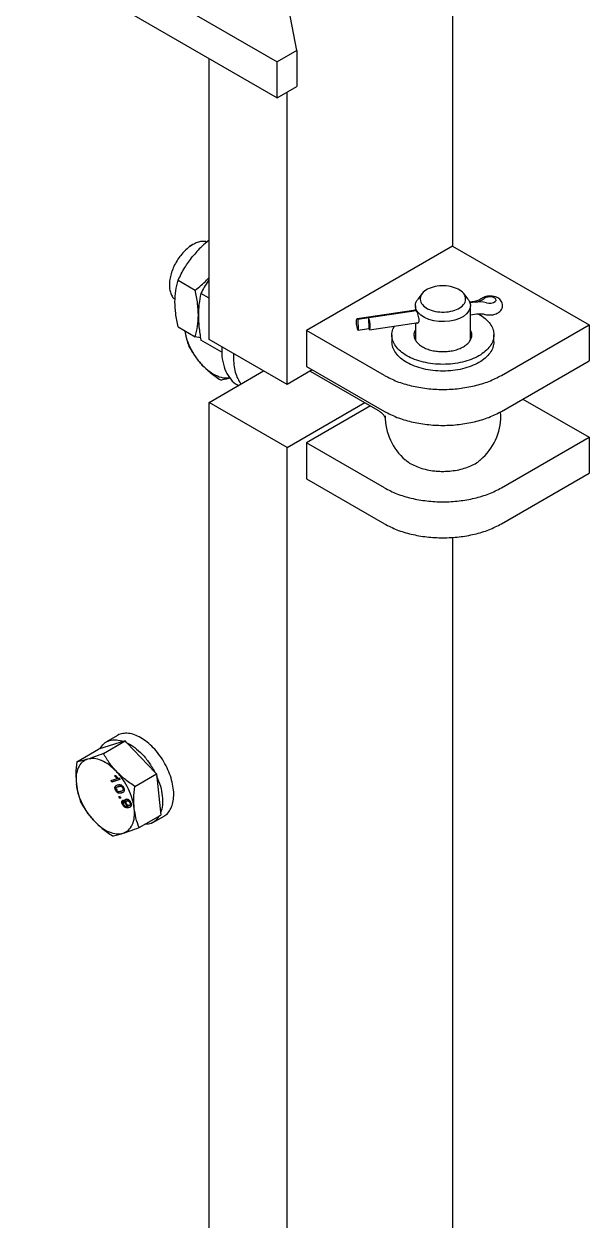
# Model space of a CAD drawing. Header units: millimetres. Extents: x 861 to 27901, y 673 to 17923.
# Drawn here: x 23094.8 to 23257.4, y 7504.6 to 7849 of the extents above; entities that cross this region are included whole.
import ezdxf

# ---------------------------------------------------------------- set-up
doc = ezdxf.new("R2010")
doc.units = ezdxf.units.MM
doc.header["$LTSCALE"] = 33.3

msp = doc.modelspace()

# ---------------------------------------------------------------- linework, layer by layer
at = {"color": 7, "linetype": 'Continuous', "lineweight": 25}
for p, q in [((23218.15, 8050.78), (23218.15, 7784.99)), ((23094.81, 7880.16), (23167.69, 7838.08)), ((23094.81, 7869.8), (23167.69, 7827.73)), ((23173.3, 7841.32), (23170.5, 7855.88)), ((23148.07, 7758.12), (23148.07, 7839.05)), ((23173.3, 7841.32), (23167.69, 7838.08)), ((23173.3, 7841.32), (23173.3, 7830.96)), ((23167.69, 7827.73), (23167.69, 7838.08)), ((23167.69, 7827.73), (23173.3, 7830.96)), ((23170.5, 7745.18), (23170.5, 7829.34)), ((23143.37, 7785.43), (23142.46, 7784.91)), ((23218.15, 7784.99), (23176.1, 7760.72)), ((23218.15, 7784.99), (23257.39, 7762.33)), ((23136.65, 7774.83), (23136.65, 7773.78)), ((23139.16, 7775.17), (23144.09, 7772.33)), ((23148.07, 7770.03), (23145.71, 7771.39)), ((23209.36, 7771.32), (23208.11, 7769.71)), ((23222.58, 7769.71), (23221.33, 7771.32)), ((23207.59, 7766.59), (23190.66, 7764.1)), ((23207.7, 7766.36), (23190.88, 7763.88)), ((23207.42, 7767.84), (23207.42, 7766.57)), ((23224.46, 7769.08), (23223.05, 7768.88)), ((23224.68, 7768.86), (23223.12, 7768.63)), ((23223.27, 7758.03), (23223.27, 7767.84)), ((23190.88, 7763.88), (23190.97, 7760.71)), ((23193.95, 7764.33), (23194.04, 7761.16)), ((23194.26, 7760.94), (23208.31, 7763.01)), ((23207.42, 7762.88), (23207.42, 7758.03)), ((23223.27, 7765.22), (23224.99, 7765.48)), ((23139.16, 7761.72), (23144.09, 7758.87)), ((23176.1, 7760.72), (23176.1, 7750.36)), ((23198.53, 7747.77), (23176.1, 7760.72)), ((23194.04, 7761.16), (23190.97, 7760.71)), ((23200.68, 7759.42), (23200.68, 7757.48)), ((23230.01, 7757.48), (23230.01, 7759.42)), ((23232.17, 7747.77), (23257.39, 7762.33)), ((23257.39, 7762.33), (23257.39, 7751.98)), ((23145.62, 7758.58), (23144.09, 7758.87)), ((23151.77, 7754.44), (23145.71, 7757.93)), ((23170.5, 7745.18), (23148.07, 7758.12)), ((23207.42, 7758.87), (23207.2, 7758.45)), ((23223.49, 7758.45), (23223.27, 7758.87)), ((23148.07, 7740), (23163.77, 7749.06)), ((23177.78, 7749.39), (23170.5, 7745.18)), ((23176.1, 7750.36), (23198.53, 7737.41)), ((23177.15, 7749.02), (23196.62, 7737.78)), ((23232.17, 7737.41), (23257.39, 7751.98)), ((23156.23, 7745.07), (23156.54, 7744.89)), ((23148.07, 7369.68), (23148.07, 7740)), ((23170.5, 7727.05), (23148.07, 7740)), ((23170.5, 7727.05), (23192.92, 7740)), ((23194.53, 7738.99), (23176.1, 7728.35)), ((23238.33, 7740.97), (23257.39, 7729.96)), ((23232, 7736.12), (23231.96, 7737.27)), ((23176.1, 7728.35), (23176.1, 7717.99)), ((23198.53, 7715.4), (23176.1, 7728.35)), ((23232.17, 7715.4), (23257.39, 7729.96)), ((23257.39, 7729.96), (23257.39, 7719.61)), ((23170.5, 7356.74), (23170.5, 7727.05)), ((23176.1, 7717.99), (23198.53, 7705.04)), ((23232.17, 7705.04), (23257.39, 7719.61)), ((23218.15, 7701.18), (23218.15, 7396.55)), ((23123.95, 7642.52), (23116.25, 7640.12)), ((23117.69, 7638.9), (23123.95, 7642.52)), ((23121.75, 7644.11), (23118.54, 7642.25)), ((23124.42, 7642.02), (23123.95, 7642.52)), ((23132.45, 7633.55), (23124.42, 7642.02)), ((23110, 7636.51), (23116.25, 7640.12)), ((23119.86, 7631.16), (23121.64, 7631.72)), ((23120.9, 7632.45), (23121.17, 7632.54)), ((23120.9, 7632.45), (23121.04, 7632.53)), ((23121.64, 7631.72), (23120.9, 7632.45)), ((23121.78, 7631.8), (23121.04, 7632.53)), ((23121.17, 7632.54), (23121.31, 7632.62)), ((23121.64, 7631.72), (23121.78, 7631.8)), ((23122.37, 7631.79), (23122.23, 7631.71)), ((23122.23, 7631.71), (23122.37, 7631.41)), ((23126.67, 7629.45), (23132.92, 7633.06)), ((23132.45, 7633.55), (23132.92, 7633.06)), ((23132.92, 7633.06), (23134.21, 7621.2)), ((23119.86, 7631.16), (23120.01, 7631.24)), ((23120.09, 7630.69), (23119.86, 7631.16)), ((23120.23, 7630.78), (23120.01, 7631.24)), ((23122.37, 7631.41), (23120.09, 7630.69)), ((23120.09, 7630.69), (23120.23, 7630.78)), ((23122.33, 7631.43), (23120.23, 7630.78)), ((23121.01, 7629.23), (23121.15, 7629.31)), ((23121.33, 7628.43), (23121.19, 7628.35)), ((23121.59, 7628.51), (23121.45, 7628.43)), ((23121.8, 7629.35), (23121.66, 7629.27)), ((23121.78, 7629.88), (23121.92, 7629.96)), ((23121.82, 7629.33), (23122.14, 7629.49)), ((23122.14, 7629.49), (23122, 7629.41)), ((23122.37, 7631.41), (23122.51, 7631.49)), ((23122.84, 7629.43), (23122.98, 7629.51)), ((23123.02, 7628.14), (23123.16, 7628.22)), ((23123.37, 7629.07), (23123.23, 7628.99)), ((23123.5, 7629.07), (23123.64, 7629.15)), ((23122.12, 7626.48), (23122.41, 7626.57)), ((23122.12, 7626.48), (23122.26, 7626.56)), ((23122.34, 7626.02), (23122.12, 7626.48)), ((23122.63, 7626.11), (23122.34, 7626.02)), ((23122.34, 7626.02), (23122.48, 7626.1)), ((23122.41, 7626.57), (23122.55, 7626.66)), ((23122.41, 7626.57), (23122.63, 7626.11)), ((23122.62, 7626.14), (23122.48, 7626.1)), ((23122.77, 7626.19), (23122.63, 7626.11)), ((23123.26, 7625.44), (23123.4, 7625.52)), ((23123.26, 7625.44), (23123.51, 7624.98)), ((23123.51, 7624.98), (23123.65, 7625.06)), ((23124.2, 7625.79), (23124.34, 7625.87)), ((23124.25, 7625.2), (23124.24, 7625.2)), ((23124.55, 7625.4), (23124.41, 7625.32)), ((23125.41, 7624.83), (23125.27, 7624.75)), ((23125.5, 7624.91), (23125.64, 7624.99)), ((23123.16, 7624.25), (23123.3, 7624.33)), ((23123.43, 7624.31), (23123.57, 7624.39)), ((23123.97, 7624.52), (23124.11, 7624.61)), ((23124.3, 7624.46), (23124.44, 7624.54)), ((23124.61, 7623.76), (23124.75, 7623.84)), ((23124.61, 7623.76), (23124.67, 7623.78)), ((23124.67, 7623.78), (23124.81, 7623.86)), ((23124.75, 7623.84), (23124.81, 7623.86)), ((23125.25, 7624), (23125.11, 7623.92)), ((23125.3, 7624.03), (23125.44, 7624.12)), ((23127.95, 7617.59), (23134.21, 7621.2)), ((23131.92, 7619.07), (23135.14, 7620.92))]:
    msp.add_line(p, q, dxfattribs=at)
at = {"color": 7, "linetype": 'Continuous', "lineweight": 25, "flags": 128}
for points in [[(23222.57, 7769.7), (23223.03, 7768.97), (23223.26, 7768.08), (23223.19, 7767.19), (23222.82, 7766.32), (23222.17, 7765.5), (23221.25, 7764.78), (23220.1, 7764.17), (23218.77, 7763.71), (23217.31, 7763.4), (23215.77, 7763.27), (23214.22, 7763.31), (23212.71, 7763.52), (23211.3, 7763.9), (23210.05, 7764.43), (23209, 7765.09), (23208.2, 7765.86), (23207.66, 7766.7)], [(23227.86, 7768.69), (23228.53, 7768.58), (23229.25, 7768.61), (23229.9, 7768.77), (23230.38, 7769.05), (23230.63, 7769.38), (23230.59, 7769.74), (23230.28, 7770.05), (23229.75, 7770.27), (23229.07, 7770.37), (23228.35, 7770.34), (23227.71, 7770.16), (23227.24, 7769.89)], [(23190.97, 7760.71), (23190.79, 7761.16), (23190.64, 7761.78), (23190.53, 7762.48), (23190.47, 7763.16), (23190.49, 7763.7), (23190.57, 7764.02), (23190.71, 7764.09), (23190.88, 7763.88)], [(23194.04, 7761.16), (23194.21, 7760.95), (23194.35, 7761.01), (23194.43, 7761.34), (23194.44, 7761.88), (23194.39, 7762.55), (23194.28, 7763.26), (23194.13, 7763.88), (23193.95, 7764.33)]]:
    msp.add_lwpolyline(points, dxfattribs=at)
at = {"color": 7, "linetype": 'Continuous', "lineweight": 25}
for centre, radius, start, end in [((23224.16, 7773.89), 5.05, 275.8822, 307.6036), ((23225.85, 7761.17), 7.79, 75.0521, 98.698), ((23215.35, 7736.12), 16.65, 180.0036, 229.4383), ((23215.35, 7736.12), 16.65, 310.6165, 0)]:
    msp.add_arc(centre, radius, start, end, dxfattribs=at)
for points, knots in [([(23148.07, 7786.7), (23147.35, 7786.1), (23145.6, 7784.66), (23144.15, 7782.96), (23143.3, 7781.97)], [0, 0, 0, 0, 0.413562, 1, 1, 1, 1]), ([(23143.37, 7785.43), (23142.93, 7785.15), (23142.05, 7784.58), (23140.78, 7783.39), (23139.61, 7781.99), (23138.59, 7780.43), (23137.74, 7778.76), (23137.12, 7777.04), (23136.73, 7775.36), (23136.6, 7773.76), (23136.73, 7772.3), (23137.12, 7771.07), (23137.65, 7770.17), (23138.13, 7769.82), (23138.31, 7769.68)], [0, 0, 0, 0, 0.0859653, 0.1719307, 0.257896, 0.3438614, 0.4298267, 0.5157921, 0.6017574, 0.6877228, 0.7736881, 0.8596535, 0.9456188, 1, 1, 1, 1]), ([(23147.44, 7786.16), (23147.34, 7786.2), (23146.89, 7786.39), (23145.96, 7786.37), (23144.7, 7786.11), (23143.82, 7785.66), (23143.37, 7785.43)], [0, 0, 0, 0, 0.098057, 0.398705, 0.699352, 1, 1, 1, 1]), ([(23139.16, 7775.17), (23139.76, 7776.4), (23140.91, 7778.76), (23142.53, 7780.93), (23143.3, 7781.97)], [0, 0, 0, 0, 0.523687, 1, 1, 1, 1]), ([(23138.26, 7768.97), (23138.3, 7770.03), (23138.39, 7772.26), (23138.9, 7774.17), (23139.16, 7775.17)], [0, 0, 0, 0, 0.476313, 1, 1, 1, 1]), ([(23144.09, 7772.33), (23145.23, 7773.24), (23146.66, 7774.37), (23147.84, 7775.69), (23148.07, 7775.94)], [0, 0, 0, 0, 0.808733, 1, 1, 1, 1]), ([(23148.07, 7775.36), (23147.97, 7775.23), (23147.05, 7773.96), (23146.34, 7772.6), (23145.71, 7771.39)], [0, 0, 0, 0, 0.105468, 1, 1, 1, 1]), ([(23144.99, 7765.08), (23144.94, 7766.19), (23144.86, 7768.52), (23144.35, 7771.02), (23144.09, 7772.33)], [0, 0, 0, 0, 0.476313, 1, 1, 1, 1]), ([(23145.71, 7771.39), (23145.5, 7770.36), (23145.09, 7768.37), (23145.02, 7766.15), (23144.99, 7765.08)], [0, 0, 0, 0, 0.521843, 1, 1, 1, 1]), ([(23207.66, 7766.7), (23207.56, 7767), (23207.36, 7767.59), (23207.46, 7768.49), (23207.72, 7769.21), (23208.05, 7769.59), (23208.14, 7769.7)], [0, 0, 0, 0, 0.2927607, 0.5855213, 0.878282, 1, 1, 1, 1]), ([(23226.07, 7769.66), (23226.04, 7769.64), (23225.97, 7769.58), (23225.66, 7769.4), (23225.14, 7769.21), (23224.68, 7769.13), (23224.46, 7769.08)], [0, 0, 0, 0, 0.159369, 0.426061, 0.708579, 1, 1, 1, 1]), ([(23230.99, 7765.66), (23231.15, 7765.75), (23231.53, 7765.97), (23232.02, 7766.44), (23232.39, 7767.07), (23232.56, 7767.8), (23232.47, 7768.55), (23232.17, 7769.2), (23231.72, 7769.73), (23231.14, 7770.13), (23230.42, 7770.43), (23229.56, 7770.61), (23228.62, 7770.63), (23227.65, 7770.5), (23226.81, 7770.18), (23226.28, 7769.89), (23226.09, 7769.67), (23226.07, 7769.66)], [0, 0, 0, 0, 0.053121, 0.122763, 0.1888, 0.254304, 0.325648, 0.390111, 0.452093, 0.516562, 0.588046, 0.667894, 0.749412, 0.832094, 0.919374, 0.995105, 1, 1, 1, 1]), ([(23139.16, 7761.72), (23138.9, 7763.03), (23138.39, 7765.52), (23138.3, 7767.86), (23138.26, 7768.97)], [0, 0, 0, 0, 0.523687, 1, 1, 1, 1]), ([(23207.42, 7766.55), (23207.42, 7766.64), (23207.43, 7766.85), (23207.48, 7766.81), (23207.57, 7766.65), (23207.63, 7766.51), (23207.66, 7766.44)], [0, 0, 0, 0, 0.289721, 0.644236, 0.824675, 1, 1, 1, 1]), ([(23207.66, 7766.44), (23207.7, 7766.36), (23207.77, 7766.2), (23207.94, 7765.78), (23208.16, 7765.17), (23208.34, 7764.5), (23208.42, 7764), (23208.44, 7763.65), (23208.42, 7763.34), (23208.34, 7763), (23208.16, 7762.73), (23207.94, 7762.73), (23207.8, 7762.84), (23207.76, 7762.92), (23207.75, 7762.93)], [0, 0, 0, 0, 0.064984, 0.131863, 0.263262, 0.394665, 0.461539, 0.526516, 0.591494, 0.658367, 0.78977, 0.92117, 0.988049, 1, 1, 1, 1]), ([(23223.23, 7765.02), (23223.24, 7765.01), (23223.28, 7764.98), (23223.27, 7765.21), (23223.28, 7765.53), (23223.27, 7765.84), (23223.27, 7766.12), (23223.27, 7766.3), (23223.27, 7766.36)], [0, 0, 0, 0, 0.1269039, 0.4481355, 0.6116159, 0.7704625, 0.9293091, 1, 1, 1, 1]), ([(23144.09, 7758.87), (23144.35, 7759.88), (23144.86, 7761.79), (23144.94, 7764.02), (23144.99, 7765.08)], [0, 0, 0, 0, 0.523687, 1, 1, 1, 1]), ([(23144.99, 7765.08), (23145.02, 7763.98), (23145.09, 7761.67), (23145.5, 7759.22), (23145.71, 7757.93)], [0, 0, 0, 0, 0.478157, 1, 1, 1, 1]), ([(23225.72, 7765.41), (23226.36, 7765), (23227.64, 7764.17), (23228.98, 7762.68), (23229.83, 7761.09), (23230.11, 7759.42), (23229.83, 7757.76), (23228.98, 7756.16), (23227.62, 7754.69), (23225.78, 7753.4), (23223.55, 7752.34), (23221, 7751.55), (23218.23, 7751.06), (23215.35, 7750.9), (23212.47, 7751.06), (23209.7, 7751.55), (23207.14, 7752.34), (23204.91, 7753.4), (23203.07, 7754.69), (23201.71, 7756.16), (23200.86, 7757.76), (23200.6, 7759.42), (23200.78, 7760.86), (23201.27, 7761.69), (23201.45, 7762)], [0, 0, 0, 0, 0.04633, 0.09266, 0.138991, 0.185321, 0.231651, 0.277981, 0.324312, 0.370642, 0.416972, 0.463302, 0.509633, 0.555963, 0.602293, 0.648623, 0.694954, 0.741284, 0.787614, 0.833944, 0.880275, 0.926605, 0.972935, 1, 1, 1, 1]), ([(23224.99, 7765.48), (23225.12, 7765.49), (23225.52, 7765.54), (23226.2, 7765.55), (23226.9, 7765.48), (23227.26, 7765.39), (23227.41, 7765.35)], [0, 0, 0, 0, 0.160816, 0.47516, 0.789884, 1, 1, 1, 1]), ([(23227.41, 7765.36), (23227.44, 7765.35), (23227.74, 7765.23), (23228.4, 7765.16), (23229.35, 7765.17), (23230.24, 7765.33), (23230.75, 7765.55), (23230.99, 7765.66)], [0, 0, 0, 0, 0.024836, 0.274332, 0.525459, 0.782518, 1, 1, 1, 1]), ([(23141.15, 7760.57), (23141.25, 7759.94), (23141.5, 7758.26), (23142.05, 7756.82), (23142.39, 7755.91)], [0, 0, 0, 0, 0.376546, 1, 1, 1, 1]), ([(23146.13, 7750.75), (23145.47, 7751.51), (23144.16, 7753.04), (23142.61, 7755.78), (23141.56, 7758.36), (23141.29, 7759.92), (23141.18, 7760.55)], [0, 0, 0, 0, 0.270854, 0.541708, 0.812563, 1, 1, 1, 1]), ([(23207.42, 7760.81), (23207.33, 7760.66), (23207.07, 7760.21), (23206.98, 7759.42), (23207.13, 7758.48), (23207.61, 7757.57), (23208.38, 7756.73), (23209.42, 7756), (23210.69, 7755.4), (23212.14, 7754.95), (23213.71, 7754.68), (23215.35, 7754.58), (23216.98, 7754.68), (23218.55, 7754.95), (23220, 7755.4), (23221.27, 7756), (23222.31, 7756.73), (23223.09, 7757.57), (23223.57, 7758.48), (23223.71, 7759.42), (23223.62, 7760.21), (23223.36, 7760.66), (23223.27, 7760.81)], [0, 0, 0, 0, 0.026272, 0.078908, 0.131545, 0.184181, 0.236817, 0.289454, 0.34209, 0.394726, 0.447362, 0.499999, 0.552635, 0.605271, 0.657908, 0.710544, 0.76318, 0.815817, 0.868453, 0.921089, 0.973726, 1, 1, 1, 1]), ([(23142.39, 7755.91), (23142.95, 7754.96), (23144.01, 7753.16), (23145.45, 7751.52), (23146.13, 7750.75)], [0, 0, 0, 0, 0.532771, 1, 1, 1, 1]), ([(23151.79, 7755.98), (23151.76, 7755.67), (23151.61, 7754.13), (23151.94, 7751.69), (23152.78, 7748.8), (23154.26, 7746.6), (23155.45, 7745.35), (23156.23, 7745.07), (23156.23, 7745.07)], [0, 0, 0, 0, 0.059895, 0.294897, 0.529899, 0.764901, 0.999903, 1, 1, 1, 1]), ([(23155.13, 7754.05), (23155.11, 7753.73), (23155.03, 7752.59), (23155.18, 7750.79), (23155.58, 7748.69), (23156.25, 7746.81), (23156.9, 7745.79), (23157.23, 7745.28)], [0, 0, 0, 0, 0.087705, 0.315778, 0.543852, 0.771926, 1, 1, 1, 1]), ([(23146.13, 7750.75), (23146.83, 7750.08), (23148.23, 7748.75), (23150.46, 7747.51), (23152.44, 7746.92), (23153.52, 7747.1), (23153.98, 7747.18)], [0, 0, 0, 0, 0.266959, 0.533918, 0.800877, 1, 1, 1, 1]), ([(23146.13, 7750.75), (23146.88, 7750.02), (23148.47, 7748.46), (23150.36, 7747.15), (23151.37, 7746.46)], [0, 0, 0, 0, 0.467229, 1, 1, 1, 1]), ([(23151.37, 7746.46), (23151.81, 7746.53), (23152.54, 7746.66), (23153.61, 7746.98), (23154.03, 7747.1)], [0, 0, 0, 0, 0.607754, 1, 1, 1, 1]), ([(23196.61, 7737.77), (23196.89, 7737.59), (23197.46, 7737.24), (23198.09, 7736.59), (23198.52, 7735.99), (23198.72, 7735.6), (23198.77, 7735.41), (23198.76, 7735.45), (23198.76, 7735.46)], [0, 0, 0, 0, 0.2094865, 0.4270572, 0.6189975, 0.8076476, 0.9745912, 1, 1, 1, 1]), ([(23204.54, 7723.49), (23204.71, 7723.34), (23205.27, 7722.82), (23206.54, 7722.08), (23208.28, 7721.3), (23210.25, 7720.71), (23212.1, 7720.36), (23213.77, 7720.19), (23215.24, 7720.13), (23216.96, 7720.18), (23218.93, 7720.4), (23221, 7720.85), (23222.95, 7721.51), (23224.62, 7722.34), (23225.7, 7723.02), (23226.12, 7723.44), (23226.18, 7723.49)], [0, 0, 0, 0, 0.036911, 0.123342, 0.209772, 0.296202, 0.382632, 0.437181, 0.494707, 0.555606, 0.638954, 0.728468, 0.814898, 0.901328, 0.987758, 1, 1, 1, 1]), ([(23135.12, 7620.96), (23135.2, 7620.99), (23135.75, 7621.21), (23136.51, 7622.05), (23137.35, 7623.45), (23137.83, 7625.23), (23137.97, 7627.27), (23137.75, 7629.51), (23137.18, 7631.86), (23136.29, 7634.24), (23135.1, 7636.55), (23133.67, 7638.71), (23132.03, 7640.64), (23130.27, 7642.26), (23128.43, 7643.53), (23126.6, 7644.37), (23124.83, 7644.79), (23123.23, 7644.7), (23122.19, 7644.45), (23121.78, 7644.12), (23121.76, 7644.1)], [0, 0, 0, 0, 0.010609, 0.072265, 0.133921, 0.195577, 0.257233, 0.318889, 0.380545, 0.442201, 0.503857, 0.565513, 0.627169, 0.688825, 0.750481, 0.812137, 0.873793, 0.935449, 0.997105, 1, 1, 1, 1]), ([(23117.69, 7638.9), (23116.79, 7638.57), (23115.11, 7637.93), (23113.74, 7637.48), (23113.09, 7637.27)], [0, 0, 0, 0, 0.532771, 1, 1, 1, 1]), ([(23121.43, 7633.74), (23120.75, 7634.51), (23119.3, 7636.15), (23118.25, 7637.95), (23117.69, 7638.9)], [0, 0, 0, 0, 0.467229, 1, 1, 1, 1]), ([(23110, 7636.51), (23109.88, 7635.34), (23109.67, 7633.15), (23109.82, 7631.1), (23109.89, 7630.15)], [0, 0, 0, 0, 0.5327709, 1, 1, 1, 1]), ([(23113.09, 7637.27), (23112.52, 7637.1), (23111.29, 7636.74), (23110.44, 7636.59), (23110, 7636.51)], [0, 0, 0, 0, 0.467229, 1, 1, 1, 1]), ([(23121.17, 7632.54), (23121.34, 7632.36), (23121.68, 7631.99), (23122.04, 7631.8), (23122.23, 7631.71)], [0, 0, 0, 0, 0.500866, 1, 1, 1, 1]), ([(23126.67, 7629.45), (23125.66, 7630.14), (23123.77, 7631.45), (23122.17, 7633.01), (23121.43, 7633.74)], [0, 0, 0, 0, 0.532771, 1, 1, 1, 1]), ([(23109.89, 7630.15), (23110.02, 7629.23), (23110.31, 7627.26), (23110.94, 7625.56), (23111.28, 7624.65)], [0, 0, 0, 0, 0.4672291, 1, 1, 1, 1]), ([(23121.19, 7628.35), (23121.12, 7628.5), (23121.02, 7628.74), (23120.99, 7629), (23121, 7629.14), (23121.01, 7629.2), (23121.01, 7629.23)], [0, 0, 0, 0, 0.4987953, 0.7491483, 0.8745764, 1, 1, 1, 1]), ([(23121.01, 7629.23), (23121.05, 7629.32), (23121.13, 7629.5), (23121.38, 7629.72), (23121.62, 7629.82), (23121.78, 7629.88)], [0, 0, 0, 0, 0.249754, 0.499871, 1, 1, 1, 1]), ([(23121.33, 7628.43), (23121.26, 7628.58), (23121.16, 7628.82), (23121.13, 7629.12), (23121.15, 7629.25), (23121.15, 7629.31)], [0, 0, 0, 0, 0.499036, 0.74951, 1, 1, 1, 1]), ([(23121.15, 7629.31), (23121.19, 7629.4), (23121.27, 7629.58), (23121.4, 7629.69), (23121.46, 7629.74)], [0, 0, 0, 0, 0.499636, 1, 1, 1, 1]), ([(23122.9, 7627.54), (23122.77, 7627.5), (23122.51, 7627.43), (23122.13, 7627.45), (23121.81, 7627.59), (23121.56, 7627.77), (23121.35, 7628.04), (23121.24, 7628.24), (23121.19, 7628.35)], [0, 0, 0, 0, 0.250476, 0.500347, 0.625768, 0.750176, 0.87497, 1, 1, 1, 1]), ([(23123.04, 7627.62), (23122.91, 7627.58), (23122.65, 7627.51), (23122.27, 7627.53), (23121.95, 7627.67), (23121.7, 7627.85), (23121.49, 7628.12), (23121.38, 7628.32), (23121.33, 7628.43)], [0, 0, 0, 0, 0.250472, 0.500339, 0.626188, 0.75018, 0.874972, 1, 1, 1, 1]), ([(23121.45, 7628.43), (23121.42, 7628.5), (23121.36, 7628.66), (23121.35, 7628.87), (23121.39, 7629.04), (23121.59, 7629.27), (23121.82, 7629.35), (23122, 7629.41)], [0, 0, 0, 0, 0.124696, 0.249462, 0.374432, 0.499637, 1, 1, 1, 1]), ([(23122.68, 7628), (23122.49, 7627.95), (23122.26, 7627.88), (23121.92, 7627.94), (23121.74, 7628.05), (23121.57, 7628.21), (23121.49, 7628.36), (23121.45, 7628.43)], [0, 0, 0, 0, 0.50041, 0.625613, 0.75058, 0.875344, 1, 1, 1, 1]), ([(23121.78, 7629.88), (23121.91, 7629.91), (23122.17, 7629.98), (23122.55, 7629.96), (23122.88, 7629.82), (23123.12, 7629.63), (23123.34, 7629.37), (23123.44, 7629.17), (23123.5, 7629.07)], [0, 0, 0, 0, 0.250482, 0.500346, 0.631705, 0.750221, 0.874987, 1, 1, 1, 1]), ([(23122, 7629.41), (23122.13, 7629.44), (23122.33, 7629.49), (23122.61, 7629.51), (23122.76, 7629.45), (23122.84, 7629.43)], [0, 0, 0, 0, 0.500372, 0.750515, 1, 1, 1, 1]), ([(23122.14, 7629.49), (23122.27, 7629.52), (23122.47, 7629.57), (23122.75, 7629.59), (23122.9, 7629.53), (23122.98, 7629.51)], [0, 0, 0, 0, 0.5003723, 0.7505151, 1, 1, 1, 1]), ([(23123.23, 7628.99), (23123.26, 7628.91), (23123.33, 7628.76), (23123.34, 7628.55), (23123.29, 7628.37), (23123.1, 7628.14), (23122.87, 7628.07), (23122.68, 7628)], [0, 0, 0, 0, 0.124745, 0.249484, 0.374471, 0.499648, 1, 1, 1, 1]), ([(23122.84, 7629.43), (23122.88, 7629.4), (23122.95, 7629.36), (23123.06, 7629.25), (23123.16, 7629.13), (23123.21, 7629.04), (23123.23, 7628.99)], [0, 0, 0, 0, 0.250158, 0.500156, 0.750032, 1, 1, 1, 1]), ([(23123.5, 7629.07), (23123.54, 7628.96), (23123.63, 7628.75), (23123.7, 7628.44), (23123.68, 7628.16), (23123.47, 7627.77), (23123.16, 7627.64), (23122.9, 7627.54)], [0, 0, 0, 0, 0.125373, 0.250644, 0.375698, 0.501113, 1, 1, 1, 1]), ([(23122.98, 7629.51), (23123.02, 7629.48), (23123.09, 7629.44), (23123.2, 7629.34), (23123.28, 7629.23), (23123.34, 7629.14), (23123.36, 7629.09), (23123.37, 7629.07)], [0, 0, 0, 0, 0.250055, 0.499949, 0.749722, 0.874857, 1, 1, 1, 1]), ([(23123.37, 7629.07), (23123.4, 7628.99), (23123.47, 7628.84), (23123.48, 7628.63), (23123.43, 7628.45), (23123.32, 7628.32), (23123.21, 7628.27), (23123.15, 7628.25)], [0, 0, 0, 0, 0.183123, 0.366237, 0.549716, 0.733474, 1, 1, 1, 1]), ([(23126.56, 7623.09), (23126.49, 7624.04), (23126.35, 7626.09), (23126.56, 7628.28), (23126.67, 7629.45)], [0, 0, 0, 0, 0.467229, 1, 1, 1, 1]), ([(23123.16, 7624.25), (23123.1, 7624.38), (23123.02, 7624.57), (23122.98, 7624.83), (23122.98, 7625.06), (23123.06, 7625.3), (23123.19, 7625.39), (23123.26, 7625.44)], [0, 0, 0, 0, 0.249859, 0.375718, 0.500481, 0.749846, 1, 1, 1, 1]), ([(23123.3, 7624.33), (23123.24, 7624.46), (23123.16, 7624.66), (23123.12, 7624.91), (23123.12, 7625.14), (23123.2, 7625.38), (23123.33, 7625.47), (23123.4, 7625.52)], [0, 0, 0, 0, 0.249859, 0.375956, 0.500482, 0.749847, 1, 1, 1, 1]), ([(23123.51, 7624.98), (23123.47, 7624.95), (23123.4, 7624.89), (23123.34, 7624.76), (23123.33, 7624.64), (23123.35, 7624.53), (23123.38, 7624.42), (23123.42, 7624.35), (23123.43, 7624.31)], [0, 0, 0, 0, 0.276477, 0.499318, 0.623718, 0.749496, 0.874756, 1, 1, 1, 1]), ([(23123.97, 7624.52), (23123.94, 7624.6), (23123.87, 7624.75), (23123.82, 7624.97), (23123.8, 7625.18), (23123.82, 7625.37), (23123.87, 7625.53), (23123.99, 7625.69), (23124.12, 7625.75), (23124.2, 7625.79)], [0, 0, 0, 0, 0.125074, 0.250064, 0.373261, 0.500199, 0.624296, 0.750369, 1, 1, 1, 1]), ([(23124.11, 7624.61), (23124.09, 7624.64), (23124.06, 7624.72), (23124, 7624.86), (23123.96, 7625.05), (23123.94, 7625.26), (23123.96, 7625.45), (23124.01, 7625.61), (23124.08, 7625.72), (23124.15, 7625.76), (23124.18, 7625.77)], [0, 0, 0, 0, 0.07547, 0.150945, 0.301578, 0.450313, 0.603034, 0.752855, 0.90453, 1, 1, 1, 1]), ([(23124.3, 7624.46), (23124.26, 7624.56), (23124.2, 7624.71), (23124.17, 7624.9), (23124.17, 7625.02), (23124.2, 7625.13), (23124.27, 7625.25), (23124.36, 7625.29), (23124.41, 7625.32)], [0, 0, 0, 0, 0.249521, 0.373851, 0.499889, 0.624096, 0.750315, 1, 1, 1, 1]), ([(23124.2, 7625.79), (23124.31, 7625.81), (23124.46, 7625.84), (23124.7, 7625.77), (23124.88, 7625.67), (23125.06, 7625.52), (23125.29, 7625.29), (23125.42, 7625.06), (23125.5, 7624.91)], [0, 0, 0, 0, 0.249869, 0.376454, 0.500348, 0.627239, 0.750824, 1, 1, 1, 1]), ([(23124.41, 7625.32), (23124.48, 7625.33), (23124.62, 7625.36), (23124.82, 7625.27), (23124.98, 7625.16), (23125.13, 7625), (23125.22, 7624.85), (23125.27, 7624.75)], [0, 0, 0, 0, 0.25025, 0.499842, 0.629576, 0.750665, 1, 1, 1, 1]), ([(23124.55, 7625.4), (23124.62, 7625.41), (23124.76, 7625.44), (23124.96, 7625.35), (23125.12, 7625.24), (23125.27, 7625.08), (23125.36, 7624.93), (23125.41, 7624.83)], [0, 0, 0, 0, 0.25025, 0.499841, 0.629288, 0.750666, 1, 1, 1, 1]), ([(23125.5, 7624.91), (23125.54, 7624.8), (23125.63, 7624.6), (23125.69, 7624.3), (23125.69, 7624.02), (23125.6, 7623.71), (23125.36, 7623.48), (23125.12, 7623.39), (23124.99, 7623.34)], [0, 0, 0, 0, 0.125064, 0.25009, 0.37511, 0.500169, 0.749441, 1, 1, 1, 1]), ([(23125.27, 7624.75), (23125.31, 7624.65), (23125.37, 7624.5), (23125.39, 7624.32), (23125.38, 7624.19), (23125.34, 7624.09), (23125.26, 7623.98), (23125.17, 7623.94), (23125.11, 7623.92)], [0, 0, 0, 0, 0.249017, 0.372138, 0.499365, 0.623562, 0.749893, 1, 1, 1, 1]), ([(23125.41, 7624.83), (23125.45, 7624.73), (23125.51, 7624.59), (23125.53, 7624.4), (23125.52, 7624.27), (23125.48, 7624.17), (23125.4, 7624.06), (23125.31, 7624.03), (23125.25, 7624)], [0, 0, 0, 0, 0.2490172, 0.3718447, 0.4993648, 0.6232259, 0.7498924, 1, 1, 1, 1]), ([(23111.28, 7624.65), (23111.84, 7623.7), (23112.89, 7621.9), (23114.34, 7620.26), (23115.02, 7619.49)], [0, 0, 0, 0, 0.532771, 1, 1, 1, 1]), ([(23124.99, 7623.34), (23124.85, 7623.31), (23124.57, 7623.23), (23124.17, 7623.27), (23123.82, 7623.44), (23123.56, 7623.65), (23123.33, 7623.92), (23123.22, 7624.14), (23123.16, 7624.25)], [0, 0, 0, 0, 0.2504849, 0.5001185, 0.6278992, 0.7500924, 0.8749937, 1, 1, 1, 1]), ([(23125.13, 7623.43), (23124.99, 7623.39), (23124.71, 7623.31), (23124.31, 7623.35), (23123.96, 7623.52), (23123.7, 7623.73), (23123.47, 7624.01), (23123.36, 7624.22), (23123.3, 7624.33)], [0, 0, 0, 0, 0.250485, 0.500118, 0.62804, 0.750092, 0.874994, 1, 1, 1, 1]), ([(23123.43, 7624.31), (23123.47, 7624.24), (23123.54, 7624.1), (23123.7, 7623.93), (23123.86, 7623.8), (23124.19, 7623.7), (23124.43, 7623.73), (23124.61, 7623.76)], [0, 0, 0, 0, 0.125207, 0.25031, 0.375339, 0.50062, 1, 1, 1, 1]), ([(23124.67, 7623.78), (23124.6, 7623.82), (23124.47, 7623.89), (23124.28, 7624.06), (23124.1, 7624.28), (23124.01, 7624.44), (23123.97, 7624.52)], [0, 0, 0, 0, 0.248943, 0.49945, 0.750285, 1, 1, 1, 1]), ([(23124.81, 7623.86), (23124.74, 7623.9), (23124.61, 7623.97), (23124.42, 7624.15), (23124.24, 7624.36), (23124.15, 7624.52), (23124.11, 7624.61)], [0, 0, 0, 0, 0.24954, 0.50198, 0.751372, 1, 1, 1, 1]), ([(23125.11, 7623.92), (23125.05, 7623.91), (23124.95, 7623.89), (23124.8, 7623.93), (23124.69, 7623.99), (23124.57, 7624.07), (23124.43, 7624.23), (23124.35, 7624.37), (23124.3, 7624.46)], [0, 0, 0, 0, 0.249976, 0.378222, 0.500342, 0.627452, 0.750811, 1, 1, 1, 1]), ([(23127.95, 7617.59), (23127.61, 7618.5), (23126.98, 7620.2), (23126.69, 7622.17), (23126.56, 7623.09)], [0, 0, 0, 0, 0.532771, 1, 1, 1, 1]), ([(23115.02, 7619.49), (23115.76, 7618.76), (23117.35, 7617.2), (23119.25, 7615.89), (23120.26, 7615.19)], [0, 0, 0, 0, 0.467229, 1, 1, 1, 1]), ([(23133.8, 7621.08), (23133.44, 7620.53), (23132.7, 7619.44), (23131.2, 7618.58), (23130.03, 7618.53), (23129.53, 7618.5)], [0, 0, 0, 0, 0.362113, 0.724226, 1, 1, 1, 1]), ([(23120.26, 7615.19), (23120.7, 7615.27), (23121.55, 7615.42), (23122.78, 7615.79), (23123.35, 7615.96)], [0, 0, 0, 0, 0.532771, 1, 1, 1, 1]), ([(23123.35, 7615.96), (23123.99, 7616.17), (23125.37, 7616.62), (23127.05, 7617.25), (23127.95, 7617.59)], [0, 0, 0, 0, 0.467229, 1, 1, 1, 1])]:
    msp.add_open_spline(points, degree=3, knots=knots, dxfattribs=at)
for points in [[(23209, 7768.84), (23208.88, 7769.34), (23208.64, 7770.32), (23209.57, 7771.76), (23211.31, 7772.89), (23213.68, 7773.54), (23216.3, 7773.62), (23218.78, 7773.12), (23220.73, 7772.11), (23221.86, 7770.74), (23222, 7769.23), (23221.13, 7767.8), (23219.38, 7766.67), (23217.01, 7766.02), (23214.39, 7765.94), (23211.93, 7766.44), (23209.92, 7767.45), (23209.3, 7768.38), (23209, 7768.84)], [(23230.01, 7757.48), (23229.96, 7756.93), (23229.85, 7755.82), (23228.98, 7754.22), (23227.62, 7752.74), (23225.78, 7751.45), (23223.55, 7750.39), (23221, 7749.61), (23218.23, 7749.12), (23215.35, 7748.96), (23212.47, 7749.12), (23209.7, 7749.61), (23207.14, 7750.39), (23204.91, 7751.45), (23203.07, 7752.74), (23201.71, 7754.22), (23200.84, 7755.82), (23200.73, 7756.93), (23200.68, 7757.48)], [(23198.53, 7747.77), (23199.69, 7747.17), (23202.02, 7745.97), (23206.19, 7744.72), (23210.67, 7743.92), (23215.35, 7743.66), (23220.02, 7743.92), (23224.5, 7744.72), (23228.68, 7745.97), (23231, 7747.17), (23232.17, 7747.77)], [(23198.53, 7737.41), (23199.69, 7736.81), (23202.02, 7735.61), (23206.19, 7734.36), (23210.67, 7733.57), (23215.35, 7733.3), (23220.02, 7733.57), (23224.5, 7734.36), (23228.68, 7735.61), (23231, 7736.81), (23232.17, 7737.41)], [(23198.53, 7715.4), (23199.69, 7714.8), (23202.02, 7713.6), (23206.19, 7712.35), (23210.67, 7711.55), (23215.35, 7711.29), (23220.02, 7711.55), (23224.5, 7712.35), (23228.68, 7713.6), (23231, 7714.8), (23232.17, 7715.4)], [(23198.53, 7705.04), (23199.69, 7704.44), (23202.02, 7703.24), (23206.19, 7701.99), (23210.67, 7701.2), (23215.35, 7700.93), (23220.02, 7701.2), (23224.5, 7701.99), (23228.68, 7703.24), (23231, 7704.44), (23232.17, 7705.04)], [(23116.66, 7640.24), (23117.02, 7640.79), (23117.75, 7641.9), (23119.41, 7642.76), (23121.35, 7643.02), (23122.81, 7642.6), (23123.54, 7642.39)], [(23124.42, 7642.02), (23125.17, 7641.6), (23126.68, 7640.76), (23128.87, 7638.75), (23130.88, 7636.34), (23131.93, 7634.48), (23132.45, 7633.55)], [(23113.09, 7637.27), (23112.54, 7637.02), (23111.45, 7636.52), (23110.37, 7634.89), (23109.76, 7632.76), (23109.84, 7631.02), (23109.89, 7630.15)], [(23121.43, 7633.74), (23120.73, 7634.41), (23119.33, 7635.75), (23117.1, 7636.99), (23114.94, 7637.6), (23113.71, 7637.38), (23113.09, 7637.27)], [(23126.56, 7623.09), (23126.41, 7624.01), (23126.1, 7625.84), (23124.95, 7628.71), (23123.4, 7631.45), (23122.09, 7632.98), (23121.43, 7633.74)], [(23132.99, 7632.44), (23133.38, 7631.47), (23134.16, 7629.52), (23134.69, 7626.65), (23134.76, 7623.98), (23134.35, 7622.54), (23134.14, 7621.82)], [(23115.02, 7619.49), (23114.36, 7620.25), (23113.04, 7621.78), (23111.49, 7624.52), (23110.34, 7627.39), (23110.04, 7629.23), (23109.89, 7630.15)], [(23123.35, 7615.96), (23123.9, 7616.21), (23125, 7616.71), (23126.07, 7618.34), (23126.68, 7620.47), (23126.6, 7622.21), (23126.56, 7623.09)], [(23115.02, 7619.49), (23115.72, 7618.82), (23117.12, 7617.48), (23119.34, 7616.24), (23121.5, 7615.63), (23122.74, 7615.85), (23123.35, 7615.96)]]:
    msp.add_open_spline(points, degree=3, dxfattribs=at)

doc.saveas('drawing.dxf')
